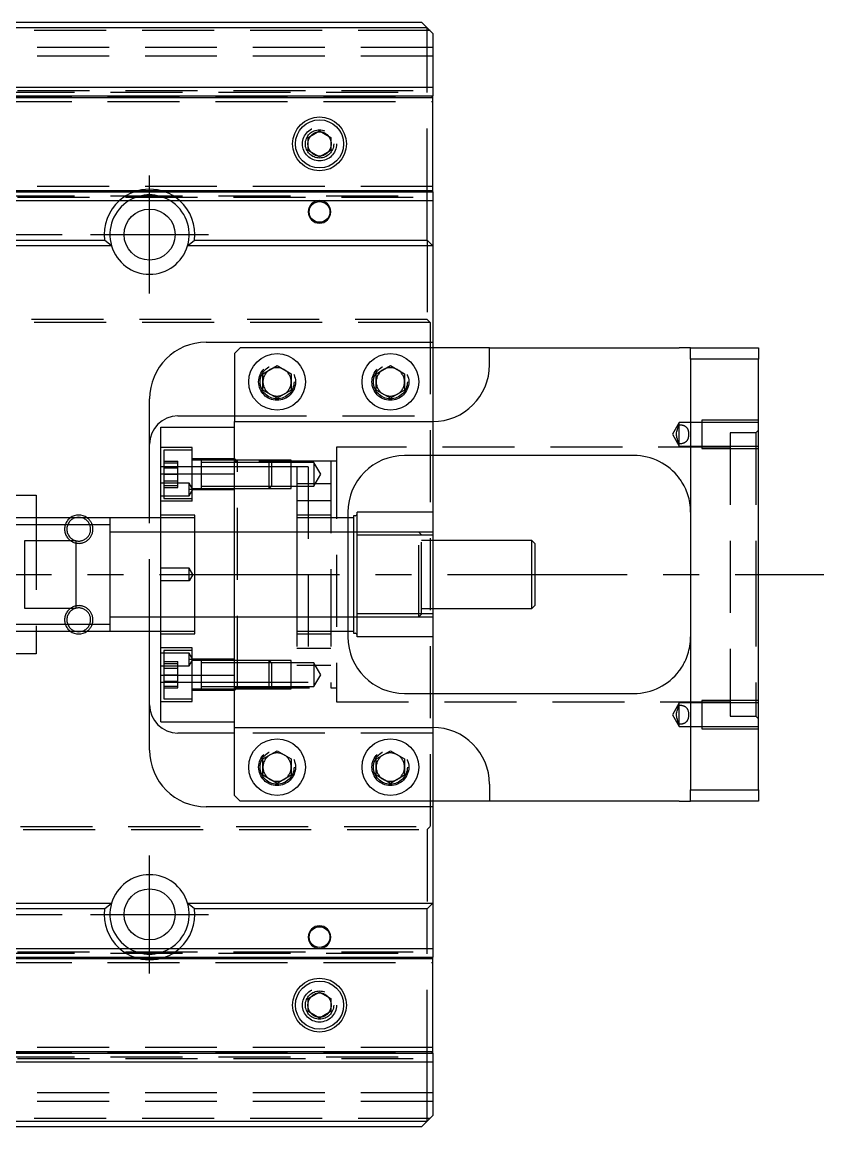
# Model space of a CAD drawing. Extents: x -13 to 622, y -350 to 108.
# Drawn here: x 267.5 to 409, y -97.5 to 97.5 of the extents above; entities that cross this region are included whole.
import ezdxf

# ---------------------------------------------------------------- set-up
doc = ezdxf.new("R2010")
doc.units = 0
doc.linetypes.add('CENTER', pattern=[50.8, 31.75, -6.35, 6.35, -6.35])
doc.linetypes.add('DASHED', pattern=[19.05, 12.7, -6.35])
doc.layers.get('0').update_dxf_attribs({"linetype": 'CONTINUOUS'})
doc.layers.add('CENTER', color=1, linetype='CENTER')

msp = doc.modelspace()

# ---------------------------------------------------------------- linework, layer by layer
at = {"color": 7, "linetype": 'CONTINUOUS'}
for p, q in [((245, 97.5), (338, 97.5)), ((339, 96.5), (338, 97.5)), ((339, 96.5), (245, 96.5)), ((340, 95.5), (339, 96.5)), ((339, 86), (339, 96.5)), ((340, 95.5), (340, 86)), ((245, 86), (340, 86)), ((340, 86), (340, 84.48)), ((252.27, 84.48), (340, 84.48)), ((252.95, 84.2), (340, 84.2)), ((340, 84.2), (340, 84.48)), ((340, 67.8), (340, 84.2)), ((318, 77.15), (320, 78.31)), ((320, 78.31), (322, 77.15)), ((318, 74.85), (318, 77.15)), ((322, 77.15), (322, 74.85)), ((320, 73.69), (318, 74.85)), ((322, 74.85), (320, 73.69)), ((245, 67.8), (340, 67.8)), ((245, 67.52), (340, 67.52)), ((340, 67.52), (340, 67.8)), ((340, 67.52), (340, 66)), ((245, 66), (340, 66)), ((339, 59), (339, 66)), ((340, 66), (340, 58)), ((245, 59), (282.06, 59)), ((283.29, 58), (282.06, 59)), ((296.71, 58), (297.94, 59)), ((297.94, 59), (339, 59)), ((339, 59), (340, 58)), ((283.29, 58), (245, 58)), ((340, 58), (296.71, 58)), ((340, 58), (340, 41)), ((300, 41), (340, 41)), ((340, 41), (340, 40)), ((306, 40), (305, 39)), ((350, 40), (306, 40)), ((350, 40), (383.5, 40)), ((350, 37), (350, 40)), ((385.5, 40), (383.5, 40)), ((385.5, 38), (385.5, 40)), ((385.5, 40), (397.5, 40)), ((397.5, 40), (397.5, 38)), ((305, 39), (305, 27)), ((385.5, 38), (385.5, -38)), ((397.5, 38), (385.5, 38)), ((397.5, -38), (397.5, 38)), ((310, 35.44), (312.5, 36.89)), ((310, 32.56), (310, 35.44)), ((312.5, 36.89), (315, 35.44)), ((315, 35.44), (315, 32.56)), ((330, 35.44), (332.5, 36.89)), ((330, 32.56), (330, 35.44)), ((332.5, 36.89), (335, 35.44)), ((335, 35.44), (335, 32.56)), ((312.5, 31.11), (310, 32.56)), ((315, 32.56), (312.5, 31.11)), ((332.5, 31.11), (330, 32.56)), ((335, 32.56), (332.5, 31.11)), ((290, 10), (290, 31)), ((295, 28), (305, 28)), ((292, 17.78), (292, 26)), ((292, 26), (305, 26)), ((305, 17.78), (305, 27)), ((305, 27), (340, 27)), ((383.06, 25.23), (383.11, 25.42)), ((383.11, 25.42), (383.16, 25.61)), ((383.16, 25.61), (383.23, 25.8)), ((383.23, 25.8), (383.3, 25.99)), ((383.3, 25.99), (383.38, 26.17)), ((383.38, 26.17), (383.5, 26.44)), ((383.5, 26.44), (383.56, 26.43)), ((383.5, 23.06), (383.5, 26.44)), ((383.56, 26.43), (383.63, 26.43)), ((383.63, 26.43), (383.69, 26.43)), ((383.69, 26.43), (383.76, 26.42)), ((383.76, 26.42), (383.82, 26.42)), ((383.82, 26.42), (383.89, 26.41)), ((383.89, 26.41), (383.95, 26.4)), ((383.95, 26.4), (384.01, 26.38)), ((384.01, 26.38), (384.08, 26.37)), ((384.08, 26.37), (384.13, 26.35)), ((384.13, 26.35), (384.19, 26.34)), ((384.19, 26.34), (384.25, 26.32)), ((384.25, 26.32), (384.31, 26.29)), ((384.31, 26.29), (384.36, 26.27)), ((384.36, 26.27), (384.42, 26.24)), ((384.42, 26.24), (384.47, 26.21)), ((384.47, 26.21), (384.52, 26.19)), ((384.52, 26.19), (384.57, 26.15)), ((384.57, 26.15), (384.61, 26.12)), ((384.61, 26.12), (384.66, 26.09)), ((384.66, 26.09), (384.7, 26.05)), ((384.7, 26.05), (384.74, 26.01)), ((384.74, 26.01), (384.78, 25.97)), ((384.78, 25.97), (384.81, 25.92)), ((384.81, 25.92), (384.84, 25.88)), ((384.84, 25.88), (384.87, 25.84)), ((384.87, 25.84), (384.9, 25.79)), ((384.9, 25.79), (384.93, 25.74)), ((384.93, 25.74), (384.95, 25.69)), ((384.95, 25.69), (384.98, 25.64)), ((384.98, 25.64), (385, 25.59)), ((385, 25.59), (385.02, 25.53)), ((385.02, 25.53), (385.04, 25.46)), ((385.04, 25.46), (385.06, 25.38)), ((385.06, 25.38), (385.08, 25.3)), ((383.01, 24.82), (383.02, 24.92)), ((383.01, 24.71), (383.01, 24.82)), ((383.01, 24.6), (383.01, 24.71)), ((383.02, 24.5), (383.01, 24.6)), ((383.02, 24.92), (383.03, 25.03)), ((383.04, 24.4), (383.02, 24.5)), ((383.03, 25.03), (383.06, 25.23)), ((383.06, 24.29), (383.04, 24.4)), ((383.08, 24.19), (383.06, 24.29)), ((383.16, 23.9), (383.08, 24.19)), ((383.26, 23.62), (383.16, 23.9)), ((383.38, 23.34), (383.26, 23.62)), ((384.65, 23.41), (384.61, 23.37)), ((384.69, 23.44), (384.65, 23.41)), ((384.73, 23.48), (384.69, 23.44)), ((384.77, 23.52), (384.73, 23.48)), ((384.81, 23.57), (384.77, 23.52)), ((384.85, 23.62), (384.81, 23.57)), ((384.88, 23.67), (384.85, 23.62)), ((384.91, 23.73), (384.88, 23.67)), ((384.94, 23.78), (384.91, 23.73)), ((384.97, 23.84), (384.94, 23.78)), ((384.99, 23.9), (384.97, 23.84)), ((385.01, 23.96), (384.99, 23.9)), ((385.04, 24.02), (385.01, 23.96)), ((385.06, 24.09), (385.04, 24.02)), ((385.07, 24.16), (385.06, 24.09)), ((385.09, 24.23), (385.07, 24.16)), ((385.08, 25.3), (385.1, 25.22)), ((385.1, 24.3), (385.09, 24.23)), ((385.1, 25.22), (385.11, 25.14)), ((385.11, 24.36), (385.1, 24.3)), ((385.11, 25.14), (385.12, 25.05)), ((385.12, 24.43), (385.11, 24.36)), ((385.12, 25.05), (385.13, 24.99)), ((385.13, 24.5), (385.12, 24.43)), ((385.13, 24.99), (385.13, 24.92)), ((385.13, 24.92), (385.13, 24.85)), ((385.13, 24.85), (385.14, 24.78)), ((385.14, 24.71), (385.13, 24.64)), ((385.13, 24.64), (385.13, 24.57)), ((385.13, 24.57), (385.13, 24.5)), ((385.14, 24.78), (385.14, 24.71)), ((383.5, 23.06), (383.38, 23.34)), ((383.58, 23.06), (383.5, 23.06)), ((383.66, 23.07), (383.58, 23.06)), ((383.74, 23.07), (383.66, 23.07)), ((383.82, 23.08), (383.74, 23.07)), ((383.9, 23.09), (383.82, 23.08)), ((383.98, 23.11), (383.9, 23.09)), ((384.04, 23.12), (383.98, 23.11)), ((384.09, 23.13), (384.04, 23.12)), ((384.15, 23.15), (384.09, 23.13)), ((384.2, 23.17), (384.15, 23.15)), ((384.26, 23.18), (384.2, 23.17)), ((384.31, 23.2), (384.26, 23.18)), ((384.36, 23.23), (384.31, 23.2)), ((384.41, 23.25), (384.36, 23.23)), ((384.46, 23.28), (384.41, 23.25)), ((384.51, 23.31), (384.46, 23.28)), ((384.56, 23.34), (384.51, 23.31)), ((384.61, 23.37), (384.56, 23.34)), ((375.5, 21), (335, 21)), ((340, 21), (340, 11)), ((292, 17.78), (305, 17.78)), ((292, -17.78), (292, 17.78)), ((305, -17.78), (305, 17.78)), ((305, -17.78), (305, 17.78)), ((383.62, 16.84), (383.5, 17)), ((383.73, 16.68), (383.62, 16.84)), ((383.84, 16.51), (383.73, 16.68)), ((383.97, 16.32), (383.84, 16.51)), ((384.09, 16.12), (383.97, 16.32)), ((384.21, 15.92), (384.09, 16.12)), ((384.34, 15.67), (384.21, 15.92)), ((384.47, 15.42), (384.34, 15.67)), ((255, 14), (270, 14)), ((270, 14), (270, 10)), ((384.63, 15.07), (384.47, 15.42)), ((384.78, 14.73), (384.63, 15.07)), ((384.91, 14.39), (384.78, 14.73)), ((385.03, 14.04), (384.91, 14.39)), ((385.13, 13.7), (385.03, 14.04)), ((385.22, 13.35), (385.13, 13.7)), ((385.3, 13.01), (385.22, 13.35)), ((385.36, 12.67), (385.3, 13.01)), ((385.42, 12.25), (385.36, 12.67)), ((385.46, 11.84), (385.42, 12.25)), ((385.49, 11.43), (385.46, 11.84)), ((283, 10), (245, 10)), ((292, 10), (283, 10)), ((283, 10), (283, -10)), ((283, 10), (283, -10)), ((325, 11), (325, -11)), ((326, 10), (325, 10)), ((326.31, 10.37), (326, 10.37)), ((326, 10.37), (326, 0)), ((326.63, 6.93), (326.63, 11)), ((340, 11), (326.63, 11)), ((340, 11), (340, 6.93)), ((385.5, 11.02), (385.49, 11.43)), ((385.5, 11), (385.5, 11.02)), ((268, -6), (268, 6)), ((268, 6), (277, 6)), ((277, 6), (277, -6)), ((326.63, -6.93), (326.63, 6.93)), ((340, 6.93), (326.63, 6.93)), ((340, 6.93), (340, -6.93)), ((357.5, 6), (340, 6)), ((358, 5.5), (357.5, 6)), ((357.5, -6), (357.5, 6)), ((358, 5.5), (358, -5.5)), ((326, 0), (326, -10.38)), ((357.5, -6), (358, -5.5)), ((277, -6), (268, -6)), ((326.63, -11), (326.63, -6.93)), ((340, -6.93), (326.63, -6.93)), ((340, -6), (357.5, -6)), ((340, -6.93), (340, -11)), ((245, -10), (283, -10)), ((270, -10), (270, -14)), ((283, -10), (292, -10)), ((290, -31), (290, -10)), ((325, -10), (326, -10)), ((326, -10.38), (326.31, -10.38)), ((340, -11), (326.63, -11)), ((340, -11), (340, -21)), ((385.46, -11.84), (385.49, -11.43)), ((385.49, -11.43), (385.5, -11.02)), ((385.5, -11.02), (385.5, -11)), ((385.12, -13.72), (385.21, -13.37)), ((385.21, -13.37), (385.29, -13.02)), ((385.29, -13.02), (385.36, -12.67)), ((385.36, -12.67), (385.42, -12.26)), ((385.42, -12.26), (385.46, -11.84)), ((270, -14), (255, -14)), ((384.37, -15.62), (384.47, -15.42)), ((384.47, -15.42), (384.63, -15.09)), ((384.63, -15.09), (384.77, -14.75)), ((384.77, -14.75), (384.9, -14.41)), ((384.9, -14.41), (385.02, -14.07)), ((385.02, -14.07), (385.12, -13.72)), ((383.5, -17), (383.64, -16.81)), ((383.64, -16.81), (383.77, -16.62)), ((383.77, -16.62), (383.94, -16.36)), ((383.94, -16.36), (384.1, -16.1)), ((384.1, -16.1), (384.26, -15.83)), ((384.26, -15.83), (384.37, -15.62)), ((292, -26), (292, -17.78)), ((292, -17.78), (305, -17.78)), ((305, -27), (305, -17.78)), ((335, -21), (375.5, -21)), ((383.3, -23.51), (383.38, -23.33)), ((383.38, -23.33), (383.5, -23.06)), ((383.5, -23.06), (383.56, -23.06)), ((383.5, -26.44), (383.5, -23.06)), ((383.56, -23.06), (383.63, -23.07)), ((383.63, -23.07), (383.69, -23.07)), ((383.69, -23.07), (383.76, -23.07)), ((383.76, -23.07), (383.82, -23.08)), ((383.82, -23.08), (383.89, -23.09)), ((383.89, -23.09), (383.95, -23.1)), ((383.95, -23.1), (384.01, -23.11)), ((384.01, -23.11), (384.08, -23.13)), ((384.08, -23.13), (384.13, -23.14)), ((384.13, -23.14), (384.19, -23.16)), ((384.19, -23.16), (384.25, -23.18)), ((384.25, -23.18), (384.31, -23.2)), ((384.31, -23.2), (384.36, -23.23)), ((384.36, -23.23), (384.42, -23.25)), ((384.42, -23.25), (384.47, -23.28)), ((384.47, -23.28), (384.52, -23.31)), ((384.52, -23.31), (384.57, -23.34)), ((384.57, -23.34), (384.61, -23.38)), ((384.61, -23.38), (384.66, -23.41)), ((383.01, -24.68), (383.02, -24.57)), ((383.01, -24.79), (383.01, -24.68)), ((383.01, -24.9), (383.01, -24.79)), ((383.02, -25), (383.01, -24.9)), ((383.02, -24.57), (383.03, -24.47)), ((383.04, -25.1), (383.02, -25)), ((383.03, -24.47), (383.06, -24.27)), ((383.06, -25.2), (383.04, -25.1)), ((383.06, -24.27), (383.11, -24.08)), ((383.08, -25.31), (383.06, -25.2)), ((383.16, -25.6), (383.08, -25.31)), ((383.11, -24.08), (383.16, -23.89)), ((383.16, -23.89), (383.23, -23.7)), ((383.23, -23.7), (383.3, -23.51)), ((384.66, -23.41), (384.7, -23.45)), ((384.7, -23.45), (384.74, -23.49)), ((384.74, -23.49), (384.78, -23.53)), ((384.78, -23.53), (384.81, -23.58)), ((384.81, -23.58), (384.84, -23.62)), ((384.84, -23.62), (384.87, -23.66)), ((384.87, -23.66), (384.9, -23.71)), ((384.9, -23.71), (384.93, -23.76)), ((384.93, -23.76), (384.95, -23.81)), ((384.95, -23.81), (384.98, -23.86)), ((384.98, -23.86), (385, -23.91)), ((385, -23.91), (385.02, -23.96)), ((385.02, -23.96), (385.04, -24.04)), ((385.04, -24.04), (385.06, -24.12)), ((385.06, -24.12), (385.08, -24.19)), ((385.07, -25.34), (385.06, -25.41)), ((385.09, -25.27), (385.07, -25.34)), ((385.08, -24.19), (385.1, -24.28)), ((385.1, -25.2), (385.09, -25.27)), ((385.1, -24.28), (385.11, -24.36)), ((385.11, -25.13), (385.1, -25.2)), ((385.11, -24.36), (385.12, -24.44)), ((385.12, -25.06), (385.11, -25.13)), ((385.12, -24.44), (385.13, -24.51)), ((385.13, -24.99), (385.12, -25.06)), ((385.13, -24.51), (385.13, -24.58)), ((385.13, -24.58), (385.13, -24.65)), ((385.13, -24.65), (385.14, -24.71)), ((385.14, -24.78), (385.13, -24.85)), ((385.13, -24.85), (385.13, -24.92)), ((385.13, -24.92), (385.13, -24.99)), ((385.14, -24.71), (385.14, -24.78)), ((292, -26), (305, -26)), ((305, -39), (305, -27)), ((305, -27), (340, -27)), ((383.26, -25.88), (383.16, -25.6)), ((383.38, -26.16), (383.26, -25.88)), ((383.5, -26.44), (383.38, -26.16)), ((383.58, -26.43), (383.5, -26.44)), ((383.66, -26.43), (383.58, -26.43)), ((383.74, -26.42), (383.66, -26.43)), ((383.82, -26.42), (383.74, -26.42)), ((383.9, -26.4), (383.82, -26.42)), ((383.98, -26.39), (383.9, -26.4)), ((384.04, -26.38), (383.98, -26.39)), ((384.09, -26.36), (384.04, -26.38)), ((384.15, -26.35), (384.09, -26.36)), ((384.2, -26.33), (384.15, -26.35)), ((384.26, -26.31), (384.2, -26.33)), ((384.31, -26.29), (384.26, -26.31)), ((384.36, -26.27), (384.31, -26.29)), ((384.41, -26.25), (384.36, -26.27)), ((384.46, -26.22), (384.41, -26.25)), ((384.51, -26.19), (384.46, -26.22)), ((384.56, -26.16), (384.51, -26.19)), ((384.61, -26.13), (384.56, -26.16)), ((384.65, -26.09), (384.61, -26.13)), ((384.69, -26.05), (384.65, -26.09)), ((384.73, -26.02), (384.69, -26.05)), ((384.77, -25.98), (384.73, -26.02)), ((384.81, -25.93), (384.77, -25.98)), ((384.85, -25.88), (384.81, -25.93)), ((384.88, -25.82), (384.85, -25.88)), ((384.91, -25.77), (384.88, -25.82)), ((384.94, -25.71), (384.91, -25.77)), ((384.97, -25.66), (384.94, -25.71)), ((384.99, -25.6), (384.97, -25.66)), ((385.01, -25.54), (384.99, -25.6)), ((385.04, -25.47), (385.01, -25.54)), ((385.06, -25.41), (385.04, -25.47)), ((305, -28), (295, -28)), ((310, -32.56), (312.5, -31.11)), ((312.5, -31.11), (315, -32.56)), ((330, -32.56), (332.5, -31.11)), ((332.5, -31.11), (335, -32.56)), ((310, -35.44), (310, -32.56)), ((315, -32.56), (315, -35.44)), ((330, -35.44), (330, -32.56)), ((335, -32.56), (335, -35.44)), ((312.5, -36.89), (310, -35.44)), ((315, -35.44), (312.5, -36.89)), ((332.5, -36.89), (330, -35.44)), ((335, -35.44), (332.5, -36.89)), ((350, -37), (350, -40)), ((305, -39), (306, -40)), ((385.5, -40), (385.5, -38)), ((385.5, -38), (397.5, -38)), ((397.5, -38), (397.5, -40)), ((350, -40), (306, -40)), ((340, -40), (340, -41)), ((383.5, -40), (350, -40)), ((383.5, -40), (385.5, -40)), ((397.5, -40), (385.5, -40)), ((340, -41), (300, -41)), ((340, -41), (340, -58)), ((245, -58), (283.29, -58)), ((282.06, -59), (283.29, -58)), ((296.71, -58), (340, -58)), ((297.94, -59), (296.71, -58)), ((340, -58), (339, -59)), ((340, -58), (340, -66)), ((282.06, -59), (245, -59)), ((339, -59), (297.94, -59)), ((339, -66), (339, -59)), ((245, -66), (340, -66)), ((340, -66), (340, -67.52)), ((245, -67.52), (340, -67.52)), ((245, -67.8), (340, -67.8)), ((340, -67.8), (340, -67.52)), ((340, -84.2), (340, -67.8)), ((318, -74.85), (320, -73.69)), ((320, -73.69), (322, -74.85)), ((318, -77.15), (318, -74.85)), ((322, -74.85), (322, -77.15)), ((320, -78.31), (318, -77.15)), ((322, -77.15), (320, -78.31)), ((252.27, -84.48), (340, -84.48)), ((252.95, -84.2), (340, -84.2)), ((340, -84.48), (340, -84.2)), ((340, -84.48), (340, -86)), ((245, -86), (340, -86)), ((339, -96.5), (339, -86)), ((340, -86), (340, -95.5)), ((339, -96.5), (340, -95.5)), ((245, -96.5), (339, -96.5)), ((338, -97.5), (245, -97.5)), ((338, -97.5), (339, -96.5))]:
    msp.add_line(p, q, dxfattribs=at)
at = {"color": 3, "linetype": 'DASHED'}
for p, q in [((339.5, 96), (234.8, 96)), ((340, 93), (0, 93)), ((340, 91.5), (0, 91.5)), ((339, 66), (339, 86)), ((0, 85.4), (340, 85.4)), ((244.5, 84.42), (340, 84.42)), ((245, 85.15), (340, 85.15)), ((244.5, 83.5), (340, 83.5)), ((317.5, 76), (317.53, 76.37)), ((340, 68.5), (244.5, 68.5)), ((0, 66.6), (340, 66.6)), ((244.5, 67.58), (340, 67.58)), ((245, 66.85), (340, 66.85)), ((339, 59), (339, 45)), ((339, 45), (1, 45)), ((339.5, 44.5), (339, 45)), ((339.5, 44.5), (0.5, 44.5)), ((339.5, 44.5), (339.5, -44.5)), ((340, 40), (340, 28)), ((309.5, 34), (309.52, 34.35)), ((329.5, 34), (329.52, 34.35)), ((305, 28), (340, 28)), ((340, 28), (340, 27)), ((305, 17.78), (305, 26)), ((340, 27), (340, 21)), ((383.5, 26.85), (382.29, 24.75)), ((387.5, 26.85), (383.5, 26.85)), ((383.5, 26.44), (383.5, 26.85)), ((397.5, 27.25), (387.5, 27.25)), ((387.5, 27.25), (387.5, 22.25)), ((397.5, 26.85), (387.5, 26.85)), ((397.5, 25.5), (397, 25)), ((382.29, 24.75), (383.5, 22.65)), ((397, 25), (392.5, 25)), ((392.5, 25), (392.5, -25)), ((397, 25), (397, 0)), ((297.5, 22.43), (292, 22.43)), ((297.5, 21.93), (292.5, 21.93)), ((292.5, 21.93), (292.5, 17.68)), ((297.5, 12.93), (297.5, 22.43)), ((392.5, 22.5), (323, 22.5)), ((323, 22.5), (323, -22.5)), ((383.5, 22.65), (383.5, 23.06)), ((383.5, 22.65), (387.5, 22.65)), ((387.5, 22.65), (397.5, 22.65)), ((387.5, 22.25), (397.5, 22.25)), ((292.5, 19.99), (295, 19.99)), ((292.5, 19.68), (295, 19.68)), ((295, 18.83), (295, 19.99)), ((305, 20.43), (297.5, 20.43)), ((299.1, 20.18), (297.5, 20.18)), ((305, 20.18), (299.09, 20.18)), ((299.1, 20.18), (299.1, 17.83)), ((305, 19.78), (299.1, 19.78)), ((305.5, 20), (305, 20.5)), ((311.1, 20.18), (305, 20.18)), ((311.1, 20.18), (305, 20.18)), ((305.5, 20), (305, 20)), ((311.5, 19.78), (305, 19.78)), ((322, 20), (305.5, 20)), ((305.5, -20), (305.5, 20)), ((311.5, 19.78), (311.1, 20.18)), ((315, 20.18), (311.1, 20.18)), ((311.1, 17.68), (311.1, 20.18)), ((315, 19.78), (311.5, 19.78)), ((311.5, 19.78), (311.5, 17.68)), ((315, 15.18), (315, 20.18)), ((319, 19.78), (315, 19.78)), ((320.21, 17.68), (319, 19.78)), ((319, 19.78), (319, 17.68)), ((323, 20), (322, 20)), ((322, 20), (322, 0)), ((292.5, 19), (292, 19)), ((305, 19), (292.5, 19)), ((292.5, 18.83), (295, 18.83)), ((292.5, 17.68), (295, 17.68)), ((292.5, 17.68), (292.5, 13.43)), ((295, 16.52), (295, 18.83)), ((299.1, 17.83), (299.1, 17.55)), ((316, 19), (305, 19)), ((311.1, 15.18), (311.1, 17.68)), ((311.5, 17.68), (311.5, 15.58)), ((318, 19), (316, 19)), ((316, 19), (316, 0)), ((318, 19), (318, 0)), ((319, 15.58), (320.21, 17.68)), ((319, 17.68), (319, 15.58)), ((297, 16.1), (292, 16.1)), ((292.5, 16.52), (295, 16.52)), ((292.5, 15.68), (295, 15.68)), ((295, 15.37), (295, 16.52)), ((297.66, 15), (297, 16.1)), ((297, 15), (297, 16.1)), ((299.1, 17.55), (299.1, 15.91)), ((299.1, 15.91), (299.1, 15.18)), ((318, 16), (316, 16)), ((322, 16), (318, 16)), ((322, 16), (318, 16)), ((383.53, 16.96), (383.33, 17.22)), ((292, 13.9), (297, 13.9)), ((292.5, 15.37), (295, 15.37)), ((297, 13.9), (297.66, 15)), ((297, 13.9), (297, 15)), ((297.66, 15), (297, 15)), ((297.5, 15.18), (299.1, 15.18)), ((305, 14.93), (297.5, 14.93)), ((299.09, 15.18), (305, 15.18)), ((299.1, 15.58), (305, 15.58)), ((305, 15.58), (311.5, 15.58)), ((305, 15.18), (311.1, 15.18)), ((305, 15.18), (311.1, 15.18)), ((311.1, 15.18), (311.5, 15.58)), ((311.1, 15.18), (315, 15.18)), ((311.5, 15.58), (315, 15.58)), ((315, 15.58), (319, 15.58)), ((297.5, 12.93), (292, 12.93)), ((292.5, 13.43), (297.5, 13.43)), ((322, 13), (316, 13)), ((322, 13), (316, 13)), ((270, 10), (270, -10)), ((290, -10), (290, 10)), ((298, 10.5), (292, 10.5)), ((298, 10), (292, 10)), ((298, 0), (298, 10.5)), ((322, 10.5), (316, 10.5)), ((325, 10), (316, 10)), ((316, 10), (316, 0)), ((292, 7.5), (283, 7.5)), ((298, 7.5), (292, 7.5)), ((305, 7.5), (298, 7.5)), ((316, 7.5), (305, 7.5)), ((325, 7.5), (316, 7.5)), ((326, 7.5), (325, 7.5)), ((326.63, 7.5), (326, 7.5)), ((337.5, 7.5), (326.63, 7.5)), ((340, 7.5), (337.5, 7.5)), ((338, 7), (337.5, 7.5)), ((337.5, -7.5), (337.5, 7.5)), ((338, -7), (338, 7)), ((340, 6), (338, 6)), ((297, 1.1), (292, 1.1)), ((297.66, 0), (297, 1.1)), ((297, -1.1), (297, 1.1)), ((298, -10.5), (298, 0)), ((316, 0), (316, -19)), ((316, 0), (316, -10)), ((318, 0), (318, -19)), ((322, 0), (322, -20)), ((397, 0), (397, -25)), ((297, -1.1), (292, -1.1)), ((297.66, 0), (297, -1.1)), ((283, -7.5), (292, -7.5)), ((292, -7.5), (298, -7.5)), ((298, -7.5), (305, -7.5)), ((305, -7.5), (316, -7.5)), ((316, -7.5), (325, -7.5)), ((325, -7.5), (326, -7.5)), ((326, -7.5), (326.63, -7.5)), ((326.63, -7.5), (337.5, -7.5)), ((337.5, -7.5), (338, -7)), ((337.5, -7.5), (340, -7.5)), ((338, -6), (340, -6)), ((292, -10), (298, -10)), ((292, -10.5), (298, -10.5)), ((316, -10), (325, -10)), ((316, -10.5), (322, -10.5)), ((297.5, -12.93), (292, -12.93)), ((297.5, -13.43), (292.5, -13.43)), ((292.5, -13.43), (292.5, -21.93)), ((297.5, -17.68), (297.5, -12.93)), ((316, -13), (322, -13)), ((316, -13), (322, -13)), ((297, -13.9), (292, -13.9)), ((292.5, -15.37), (295, -15.37)), ((295, -15.68), (295, -15.37)), ((297.66, -15), (297, -13.9)), ((297, -15), (297, -13.9)), ((297, -16.1), (297.66, -15)), ((297.66, -15), (297, -15)), ((297, -16.1), (297, -15)), ((305, -14.93), (297.5, -14.93)), ((299.1, -15.18), (297.5, -15.18)), ((305, -15.18), (299.09, -15.18)), ((299.1, -15.18), (299.1, -20.18)), ((299.1, -15.18), (299.1, -20.18)), ((305, -15.58), (299.1, -15.58)), ((311.1, -15.18), (305, -15.18)), ((311.1, -15.18), (305, -15.18)), ((311.5, -15.58), (305, -15.58)), ((311.5, -15.58), (311.1, -15.18)), ((315, -15.18), (311.1, -15.18)), ((311.1, -20.18), (311.1, -15.18)), ((315, -15.58), (311.5, -15.58)), ((311.5, -15.58), (311.5, -19.78)), ((315, -20.18), (315, -15.18)), ((319, -15.58), (315, -15.58)), ((320.21, -17.68), (319, -15.58)), ((319, -15.58), (319, -19.78)), ((292, -16.1), (297, -16.1)), ((292.5, -15.68), (295, -15.68)), ((292.5, -16.52), (295, -16.52)), ((295, -17.68), (295, -15.68)), ((316, -16), (318, -16)), ((318, -16), (322, -16)), ((318, -16), (322, -16)), ((383.49, -17.02), (383.81, -16.57)), ((292, -19), (292.5, -19)), ((292.5, -17.68), (295, -17.68)), ((292.5, -18.83), (295, -18.83)), ((292.5, -19), (305, -19)), ((295, -19.68), (295, -17.68)), ((297.5, -22.43), (297.5, -17.68)), ((305, -26), (305, -17.78)), ((305, -19), (316, -19)), ((316, -19), (318, -19)), ((319, -19.78), (320.21, -17.68)), ((292.5, -19.68), (295, -19.68)), ((292.5, -19.99), (295, -19.99)), ((295, -19.99), (295, -19.68)), ((297.5, -20.18), (299.1, -20.18)), ((297.5, -20.43), (305, -20.43)), ((299.09, -20.18), (305, -20.18)), ((299.1, -19.78), (305, -19.78)), ((305, -19.78), (311.5, -19.78)), ((305, -20), (305.5, -20)), ((305, -20.5), (305.5, -20)), ((305, -20.18), (311.1, -20.18)), ((305, -20.18), (311.1, -20.18)), ((305.5, -20), (322, -20)), ((311.1, -20.18), (311.5, -19.78)), ((311.1, -20.18), (315, -20.18)), ((311.5, -19.78), (315, -19.78)), ((315, -19.78), (319, -19.78)), ((322, -20), (323, -20)), ((340, -21), (340, -27)), ((292, -22.43), (297.5, -22.43)), ((292.5, -21.93), (297.5, -21.93)), ((323, -22.5), (392.5, -22.5)), ((383.5, -22.65), (382.29, -24.75)), ((387.5, -22.65), (383.5, -22.65)), ((383.5, -23.06), (383.5, -22.65)), ((397.5, -22.25), (387.5, -22.25)), ((387.5, -22.25), (387.5, -27.25)), ((397.5, -22.65), (387.5, -22.65)), ((382.29, -24.75), (383.5, -26.85)), ((392.5, -25), (397, -25)), ((397, -25), (397.5, -25.5)), ((340, -27), (340, -28)), ((383.5, -26.85), (383.5, -26.44)), ((383.5, -26.85), (387.5, -26.85)), ((387.5, -26.85), (397.5, -26.85)), ((387.5, -27.25), (397.5, -27.25)), ((340, -28), (305, -28)), ((340, -28), (340, -40)), ((309.5, -34), (309.52, -33.65)), ((329.5, -34), (329.52, -33.65)), ((0.5, -44.5), (339.5, -44.5)), ((339, -45), (339.5, -44.5)), ((1, -45), (339, -45)), ((339, -45), (339, -59)), ((339, -86), (339, -66)), ((0, -66.6), (340, -66.6)), ((244.5, -67.58), (340, -67.58)), ((245, -66.85), (340, -66.85)), ((244.5, -68.5), (340, -68.5)), ((317.5, -76), (317.53, -75.59)), ((340, -83.5), (244.5, -83.5)), ((0, -85.4), (340, -85.4)), ((244.5, -84.42), (340, -84.42)), ((245, -85.15), (340, -85.15)), ((340, -91.5), (0, -91.5)), ((340, -93), (0, -93)), ((339.5, -96), (234.8, -96))]:
    msp.add_line(p, q, dxfattribs=at)
at = {"color": 3, "linetype": 'CONTINUOUS'}
for p, q in [((283, 8.75), (245, 8.75)), ((245, -8.75), (283, -8.75))]:
    msp.add_line(p, q, dxfattribs=at)
at = {"color": 7, "linetype": 'CONTINUOUS'}
for centre, radius in [((320, 76), 4.75), ((320, 76), 4.25), ((290, 60), 4.5), ((312.5, 34), 5), ((332.5, 34), 5), ((312.5, -34), 5), ((332.5, -34), 5), ((290, -60), 4.5), ((320, -76), 4.75), ((320, -76), 4.25)]:
    msp.add_circle(centre, radius, dxfattribs=at)
at = {"color": 3, "linetype": 'DASHED'}
for centre, radius in [((320, 76), 3), ((320, 76), 2.5), ((312.5, 34), 3.25), ((332.5, 34), 3.25), ((312.5, 34), 3), ((332.5, 34), 3), ((312.5, -34), 3.25), ((312.5, -34), 3), ((332.5, -34), 3.25), ((332.5, -34), 3), ((320, -76), 3), ((320, -76), 2.5)]:
    msp.add_circle(centre, radius, dxfattribs=at)
at = {"color": 3, "linetype": 'CONTINUOUS'}
for centre in [(320, 64), (320, -64)]:
    msp.add_circle(centre, 1.83, dxfattribs=at)
at = {"color": 3, "linetype": 'DASHED'}
for centre, radius, start, end in [((320, 76), 2.1, 102.2472, 137.7528), ((320, 76), 2.1, 77.7528, 102.2472), ((320, 76), 2.1, 42.2472, 77.7528), ((320, 76), 2.1, 162.2472, 180), ((320, 76), 2.1, 137.7528, 162.2472), ((320, 76), 2.1, 17.7528, 42.2472), ((320, 76), 2.1, 342.2472, 17.7528), ((320, 76), 2.1, 180, 197.7528), ((320, 76), 2.1, 197.7528, 222.2472), ((320, 76), 2.1, 222.2472, 257.7528), ((320, 76), 2.1, 282.2472, 317.7528), ((320, 76), 2.1, 317.7528, 342.2472), ((320, 76), 2.1, 257.7528, 282.2472), ((290, 60), 8, 48.5904, 131.4096), ((290, 60), 7, 58.9973, 121.0027), ((312.5, 34), 2.5, 120, 180), ((312.5, 34), 2.5, 60, 120), ((312.5, 34), 2.5, 0, 60), ((332.5, 34), 2.5, 120, 180), ((332.5, 34), 2.5, 60, 120), ((332.5, 34), 2.5, 0, 60), ((312.5, 34), 2.5, 180, 240), ((312.5, 34), 2.5, 300, 0), ((332.5, 34), 2.5, 180, 240), ((332.5, 34), 2.5, 300, 0), ((312.5, 34), 2.5, 240, 300), ((332.5, 34), 2.5, 240, 300), ((277.5, 8), 2.5, 126.8699, 258.463), ((277.5, 8), 2.1, 107.7528, 256.2259), ((277.5, 8), 2.1, 0, 72.2472), ((277.5, 8), 2.5, 0, 53.1301), ((277.5, 8), 2.1, 256.2259, 0), ((277.5, 8), 2.5, 258.463, 0), ((277.5, -8), 2.5, 101.537, 233.1301), ((277.5, -8), 2.5, 0, 101.537), ((277.5, -8), 2.1, 103.7741, 252.2472), ((277.5, -8), 2.1, 0, 103.7741), ((277.5, -8), 2.1, 287.7528, 0), ((277.5, -8), 2.5, 306.8699, 0), ((312.5, -34), 2.5, 120, 180), ((312.5, -34), 2.5, 60, 120), ((312.5, -34), 2.5, 0, 60), ((332.5, -34), 2.5, 120, 180), ((332.5, -34), 2.5, 60, 120), ((332.5, -34), 2.5, 0, 60), ((312.5, -34), 2.5, 180, 240), ((312.5, -34), 2.5, 300, 0), ((332.5, -34), 2.5, 180, 240), ((332.5, -34), 2.5, 300, 0), ((312.5, -34), 2.5, 240, 300), ((332.5, -34), 2.5, 240, 300), ((290, -60), 8, 228.5904, 311.4096), ((290, -60), 7, 238.9973, 301.0027), ((320, -76), 2.1, 102.2472, 137.7528), ((320, -76), 2.1, 77.7528, 102.2472), ((320, -76), 2.1, 42.2472, 77.7528), ((320, -76), 2.1, 162.2472, 180), ((320, -76), 2.1, 180, 197.7528), ((320, -76), 2.1, 137.7528, 162.2472), ((320, -76), 2.1, 17.7528, 42.2472), ((320, -76), 2.1, 342.2472, 17.7528), ((320, -76), 2.1, 197.7528, 222.2472), ((320, -76), 2.1, 222.2472, 257.7528), ((320, -76), 2.1, 282.2472, 317.7528), ((320, -76), 2.1, 317.7528, 342.2472), ((320, -76), 2.1, 257.7528, 282.2472)]:
    msp.add_arc(centre, radius, start, end, dxfattribs=at)
at = {"color": 7, "linetype": 'CONTINUOUS'}
for centre, radius, start, end in [((290, 60), 8, 131.4096, 187.1808), ((290, 60), 7, 121.0027, 196.6015), ((290, 60), 7, 343.3985, 58.9973), ((290, 60), 8, 352.8192, 48.5904), ((320, 64), 2, 180, 90), ((320, 64), 2, 90, 180), ((290, 60), 7, 196.6015, 343.3985), ((300, 31), 10, 90, 180), ((340, 37), 10, 270, 0), ((295, 23), 5, 90, 180), ((335, 11), 10, 90, 180), ((375.5, 11), 10, 36.8699, 90), ((277.5, 8), 2.1, 72.2472, 107.7528), ((326.31, 10.69), 0.312, 270, 0), ((277.5, -8), 2.1, 252.2472, 287.7528), ((335, -11), 10, 180, 270), ((326.31, -10.69), 0.312, 0, 90), ((375.5, -11), 10, 270, 323.1301), ((295, -23), 5, 180, 270), ((340, -37), 10, 0, 90), ((300, -31), 10, 180, 270), ((290, -60), 7, 16.6015, 163.3985), ((290, -60), 7, 163.3985, 238.9973), ((290, -60), 7, 301.0027, 16.6015), ((290, -60), 8, 172.8192, 228.5904), ((290, -60), 8, 311.4096, 7.1808), ((320, -64), 2, 270, 180), ((320, -64), 2, 180, 270)]:
    msp.add_arc(centre, radius, start, end, dxfattribs=at)
at = {"color": 3, "linetype": 'CONTINUOUS'}
for centre, start, end in [((277.5, 8), 53.1301, 126.8699), ((277.5, -8), 233.1301, 306.8699)]:
    msp.add_arc(centre, 2.5, start, end, dxfattribs=at)
at = {"layer": 'CENTER', "color": 1, "linetype": 'CENTER'}
for p, q in [((290, 49.6), (290, 70.4)), ((39.6, 60), (279.6, 60)), ((279.6, 60), (300.4, 60)), ((-13.04, 0), (409.02, 0)), ((290, -70.4), (290, -49.6)), ((39.6, -60), (279.6, -60)), ((279.6, -60), (300.4, -60))]:
    msp.add_line(p, q, dxfattribs=at)

doc.saveas('drawing.dxf')
